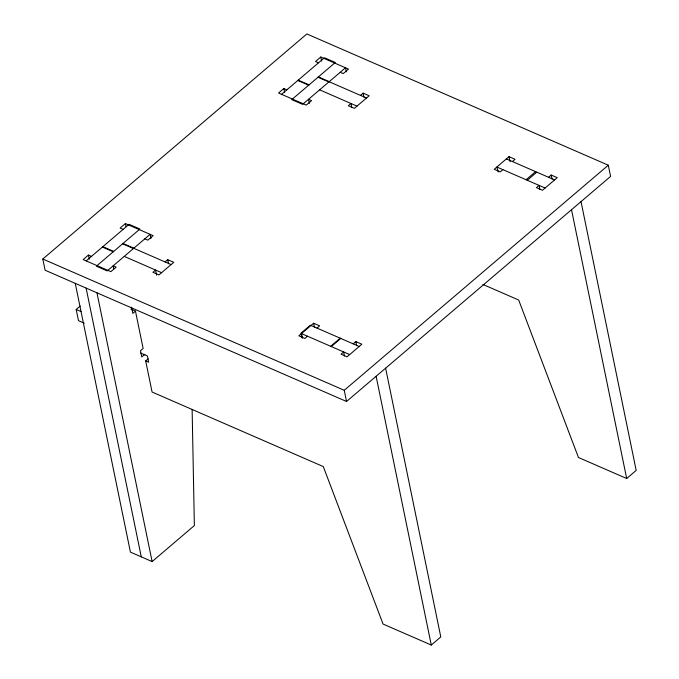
<?xml version="1.0" encoding="UTF-8"?>
<svg xmlns="http://www.w3.org/2000/svg" width="679" height="679" viewBox="0 0 679 679"><rect width="100%" height="100%" fill="white"/><g stroke="black" fill="none" stroke-linecap="round" stroke-linejoin="round"><path stroke-width="1.02" d="M42.811 259.022L306.857 33.95L608.291 165.209L610.591 176.413L346.545 401.484L45.111 270.225L42.811 259.022L344.245 390.281L346.545 401.484M91.436 256.39L88.423 255.083L83.144 259.582L110.872 271.659L116.151 267.161L113.138 265.845L113.766 268.901M144.831 238.838L147.844 240.145L153.123 235.647L125.394 223.569L120.107 228.076L123.128 229.383M286.835 89.84L283.822 88.525L278.543 93.031L306.271 105.101L311.551 100.602L308.538 99.287L309.378 103.361M340.221 72.28L343.234 73.595L348.522 69.097L320.785 57.019L315.506 61.517L318.519 62.833M86.157 260.897L129.069 224.325L139.916 229.044L96.35 266.185L107.197 270.913L150.11 234.331L150.95 238.422M281.556 94.339L324.46 57.766L335.316 62.493L291.749 99.626L302.596 104.354L345.501 67.781L346.341 71.872M84.264 323.179L78.492 320.666L76.201 309.471L80.156 306.093M165.082 261.941L167.73 259.692L173.756 262.315L158.971 274.919L152.936 272.296L155.576 270.047L156.628 275.131M360.481 95.383L363.121 93.133L369.155 95.764L354.362 108.368L348.335 105.737L350.975 103.488L351.815 107.562M130.945 309.174L135.469 311.143L132.829 313.392L131.556 307.171M144.882 354.294L141.767 356.942L140.494 350.72L143.133 348.471L135.469 311.143M385.621 368.171L440.79 636.944L431.284 645.05L383.058 624.052L323.289 466.583L152.071 392.021L145.688 360.914L148.064 358.894M317.008 328.093L319.648 325.844L313.622 323.221L298.828 335.825L304.863 338.448L307.502 336.198M512.399 161.543L515.047 159.293L509.012 156.662L494.227 169.266L500.253 171.897L502.901 169.648M330.69 346.298L340.196 338.193M526.081 179.74L535.587 171.634M331.293 346.553L340.799 338.456M527.286 180.266L536.792 172.16M353.182 343.846L355.821 341.596L361.848 344.219L347.062 356.823L341.028 354.2L343.676 351.951L344.508 356.025M548.573 177.295L551.212 175.046L557.247 177.669L542.453 190.273L536.427 187.65L539.067 185.392L539.907 189.466M344.245 390.281L608.291 165.209M75.25 283.347L130.427 552.12L152.13 561.575L194.372 525.563L192.132 409.403M482.888 284.442L518.68 300.025L578.457 457.493L626.683 478.5L636.189 470.394L581.02 201.621M318.392 76.914L329.247 81.641M329.137 81.735L366.507 98.014M506.373 158.92L554.607 179.918M317.993 77.253L328.848 81.981M298.208 80.147L309.064 84.867M319.631 89.84L357.001 106.111M545.101 188.024L496.867 167.017L498.25 171.931M297.818 80.478L308.665 85.206M122.992 243.472L133.848 248.191M133.738 248.293L171.116 264.564M359.208 346.468L310.371 325.207L300.873 333.313L349.702 354.574M122.602 243.803L133.449 248.531M102.818 246.698L113.665 251.425M124.232 256.39L161.61 272.669M102.419 247.037L113.266 251.765M76.201 309.471L81.005 311.559M140.689 353.072L147.428 356.008L148.701 362.23L145.688 360.914M301.145 334.289L302.248 338.218M571.514 209.718L626.683 478.5M551.212 175.046L552.052 179.112M509.012 156.662L510.056 161.755M363.121 93.133L363.961 97.207M320.785 57.019L321.625 61.093M376.115 376.276L431.284 645.05M355.821 341.596L356.653 345.67M283.822 88.525L284.654 92.599M313.622 323.221L314.453 327.295M301.476 333.576L302.308 337.641M167.73 259.692L168.562 263.766M125.394 223.569L126.014 226.625M96.953 292.802L152.13 561.575M88.423 255.083L89.263 259.157M86.106 288.074L141.274 556.848"/></g></svg>
